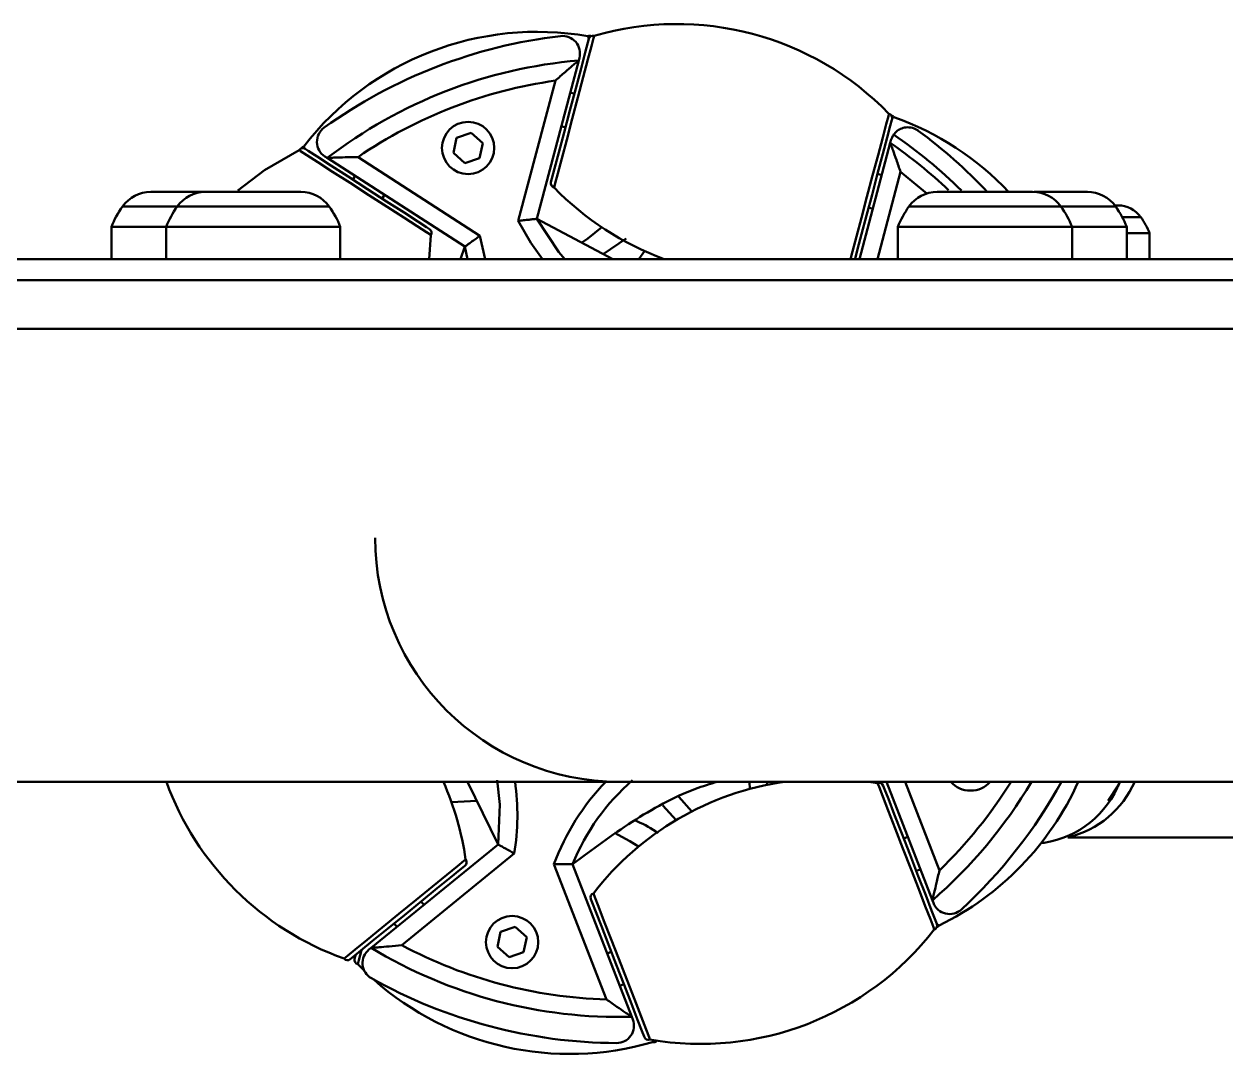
# Model space of a CAD drawing. Header units: millimetres. Extents: x 263 to 2983, y 441 to 2500.
# Drawn here: x 2013.6 to 2082.5, y 2440.5 to 2499.6 of the extents above; entities that cross this region are included whole.
import ezdxf

# ---------------------------------------------------------------- set-up
doc = ezdxf.new("R2010")
doc.units = ezdxf.units.MM
doc.header["$LTSCALE"] = 0.5
doc.layers.add('BOL', color=7, linetype='Continuous', lineweight=50)

msp = doc.modelspace()

# ---------------------------------------------------------------- linework, layer by layer
at = {"layer": 'BOL'}
for p, q in [((2045.396, 2497.498), (2042.992, 2488.413)), ((2045.396, 2497.498), (2045.437, 2497.652)), ((2041.926, 2488.294), (2044.056, 2496.342)), ((2045.149, 2495.593), (2044.909, 2495.656)), ((2039.223, 2493.343), (2038.384, 2493.062)), ((2039.886, 2492.757), (2039.223, 2493.343)), ((2044.397, 2493.723), (2044.638, 2493.659)), ((2038.384, 2493.062), (2038.207, 2492.195)), ((2039.709, 2491.889), (2039.886, 2492.757)), ((2061.516, 2486.096), (2063.281, 2492.766)), ((2063.321, 2492.919), (2063.281, 2492.766)), ((2030.83, 2491.992), (2030.964, 2491.906)), ((2032.733, 2491.955), (2039.729, 2487.443)), ((2038.207, 2492.195), (2038.87, 2491.609)), ((2038.861, 2486.813), (2030.964, 2491.906)), ((2038.87, 2491.609), (2039.709, 2491.889)), ((2032.565, 2490.874), (2032.429, 2490.664)), ((2063.874, 2491.098), (2062.55, 2486.096)), ((2062.793, 2490.924), (2062.55, 2490.988)), ((2020.833, 2489.95), (2021.188, 2489.95)), ((2021.188, 2489.95), (2023.974, 2489.95)), ((2023.974, 2489.95), (2024.115, 2489.95)), ((2024.115, 2489.95), (2027.582, 2489.95)), ((2027.582, 2489.95), (2029.453, 2489.95)), ((2065.974, 2489.95), (2067.88, 2489.95)), ((2067.88, 2489.95), (2071.324, 2489.95)), ((2071.324, 2489.95), (2071.453, 2489.95)), ((2071.547, 2489.95), (2071.83, 2489.95)), ((2071.83, 2489.95), (2074.594, 2489.95)), ((2034.11, 2489.58), (2034.245, 2489.79)), ((2076.172, 2489.179), (2076.356, 2489.179)), ((2019.209, 2489.116), (2022.35, 2489.116)), ((2022.35, 2489.116), (2028.096, 2489.116)), ((2028.096, 2489.116), (2031.078, 2489.116)), ((2062.039, 2489.055), (2062.282, 2488.991)), ((2064.35, 2489.116), (2072.871, 2489.116)), ((2072.871, 2489.116), (2073.078, 2489.116)), ((2073.078, 2489.116), (2076.219, 2489.116)), ((2076.595, 2488.512), (2077.655, 2488.512)), ((2018.573, 2487.95), (2018.573, 2486.096)), ((2018.573, 2487.95), (2021.714, 2487.95)), ((2021.714, 2487.95), (2021.714, 2486.096)), ((2021.714, 2487.95), (2028.298, 2487.95)), ((2028.298, 2487.95), (2031.714, 2487.95)), ((2031.714, 2486.096), (2031.714, 2487.95)), ((2042.992, 2488.413), (2047.357, 2486.096)), ((2063.714, 2487.95), (2063.714, 2486.096)), ((2063.714, 2487.95), (2073.477, 2487.95)), ((2073.477, 2487.95), (2073.714, 2487.95)), ((2073.714, 2486.096), (2073.714, 2487.95)), ((2073.714, 2487.95), (2076.855, 2487.95)), ((2076.855, 2486.096), (2076.855, 2487.95)), ((2036.818, 2486.096), (2036.916, 2487.472)), ((2039.729, 2487.443), (2040.034, 2486.096)), ((2048.113, 2487.281), (2046.806, 2486.388)), ((2076.855, 2487.579), (2078.164, 2487.579)), ((2078.164, 2486.096), (2078.164, 2487.579)), ((2038.62, 2486.096), (2038.861, 2486.813)), ((2039.017, 2486.096), (2038.861, 2486.813)), ((2048.853, 2486.096), (2049.177, 2486.56)), ((1512.739, 2486.096), (2400.823, 2486.096)), ((1512.739, 2484.896), (2400.823, 2484.896)), ((2092.714, 2482.096), (2002.714, 2482.096)), ((2092.714, 2456.096), (2002.714, 2456.096)), ((2040.767, 2452.502), (2039.011, 2456.096)), ((2055.218, 2455.68), (2055.201, 2456.096)), ((2056.201, 2456.096), (2056.207, 2455.916)), ((2062.555, 2456.014), (2062.04, 2456.096)), ((2065.695, 2449.289), (2063.058, 2456.096)), ((2064.13, 2456.096), (2066.1, 2451.012)), ((2051, 2453.9), (2050.234, 2454.734)), ((2051.145, 2455.233), (2051.89, 2454.392)), ((2064.284, 2452.931), (2064.053, 2452.841)), ((2073.474, 2452.896), (2087.961, 2452.896)), ((2033.482, 2446.565), (2040.767, 2452.502)), ((2041.699, 2451.971), (2035.246, 2446.712)), ((2071.951, 2452.596), (2072.113, 2452.596)), ((2046.985, 2443.606), (2043.977, 2451.369)), ((2045.05, 2451.369), (2048.445, 2442.606)), ((2064.775, 2450.976), (2065.007, 2451.066)), ((2036.509, 2449.032), (2036.35, 2449.227)), ((2065.695, 2449.289), (2065.753, 2449.141)), ((2034.8, 2447.963), (2034.959, 2447.768)), ((2040.912, 2447.481), (2040.735, 2446.614)), ((2041.751, 2447.762), (2040.912, 2447.481)), ((2042.414, 2447.175), (2041.751, 2447.762)), ((2042.237, 2446.308), (2042.414, 2447.175)), ((2033.482, 2446.565), (2033.359, 2446.465)), ((2040.735, 2446.614), (2041.398, 2446.027)), ((2041.398, 2446.027), (2042.237, 2446.308)), ((2047.268, 2446.338), (2047.034, 2446.247)), ((2032.714, 2445.623), (2033.097, 2445.24)), ((2047.757, 2444.382), (2047.991, 2444.473)), ((2048.502, 2442.458), (2048.445, 2442.606))]:
    msp.add_line(p, q, dxfattribs=at)
at = {"layer": 'BOL', "flags": 128}
for points in [[(2044.196, 2491.015), (2044.422, 2491.868), (2044.706, 2492.939), (2045.024, 2494.142), (2045.351, 2495.379), (2045.661, 2496.549), (2045.928, 2497.559), (2046.131, 2498.326), (2046.253, 2498.788), (2046.286, 2498.912)], [(2045.985, 2498.749), (2045.933, 2498.882), (2045.929, 2498.892)], [(2045.981, 2498.735), (2045.927, 2498.534), (2045.773, 2497.95), (2045.532, 2497.041), (2045.229, 2495.896), (2044.893, 2494.626), (2044.557, 2493.357), (2044.254, 2492.211), (2044.014, 2491.302), (2043.859, 2490.719), (2043.806, 2490.518)], [(2060.997, 2486.096), (2061.114, 2486.538), (2061.34, 2487.391), (2061.623, 2488.462), (2061.941, 2489.665), (2062.269, 2490.902), (2062.579, 2492.073), (2062.846, 2493.083), (2063.049, 2493.85), (2063.171, 2494.312), (2063.204, 2494.436)], [(2061.408, 2486.671), (2061.633, 2487.521), (2061.916, 2488.593), (2062.234, 2489.792), (2062.556, 2491.011), (2062.856, 2492.143), (2063.105, 2493.086), (2063.283, 2493.756), (2063.372, 2494.095), (2063.382, 2494.13)], [(2063.389, 2494.172), (2063.444, 2494.217), (2063.489, 2494.253)], [(2029.352, 2492.351), (2027.363, 2491.203), (2025.83, 2490.043)], [(2029.352, 2492.351), (2029.426, 2492.303), (2029.786, 2492.071), (2030.417, 2491.664), (2031.268, 2491.115), (2032.27, 2490.469), (2033.343, 2489.777), (2034.398, 2489.096), (2035.351, 2488.482), (2036.124, 2487.983), (2036.655, 2487.64), (2036.901, 2487.482), (2036.916, 2487.472)], [(2029.659, 2492.446), (2029.617, 2492.554), (2029.613, 2492.564)], [(2036.841, 2487.818), (2036.666, 2487.931), (2036.159, 2488.258), (2035.369, 2488.768), (2034.373, 2489.41), (2033.27, 2490.122), (2032.166, 2490.833), (2031.17, 2491.476), (2030.38, 2491.985), (2029.873, 2492.312), (2029.698, 2492.425)], [(2043.984, 2490.212), (2043.985, 2490.216), (2044.047, 2490.449), (2044.196, 2491.015)], [(2065.371, 2489.856), (2065.161, 2490.042), (2063.874, 2491.098)], [(2043.309, 2486.096), (2042.644, 2487.038), (2041.926, 2488.294)], [(2042.992, 2488.413), (2044.265, 2486.498), (2044.602, 2486.096)], [(2045.552, 2487.023), (2045.916, 2487.287), (2046.72, 2487.926)], [(2061.256, 2486.096), (2061.262, 2486.119), (2061.408, 2486.671)], [(2040.767, 2452.502), (2040.863, 2454.8), (2040.717, 2456.197)], [(2076.484, 2456.096), (2076.376, 2455.9), (2075.794, 2454.994)], [(2062.555, 2456.014), (2062.556, 2456.011), (2062.639, 2455.797)], [(2062.639, 2455.797), (2062.847, 2455.26), (2063.163, 2454.445), (2063.561, 2453.416), (2064.01, 2452.258), (2064.472, 2451.065), (2064.911, 2449.932), (2065.291, 2448.953), (2065.581, 2448.205), (2065.757, 2447.75), (2065.806, 2447.622)], [(2065.949, 2447.945), (2065.874, 2448.139), (2065.656, 2448.702), (2065.316, 2449.579), (2064.888, 2450.684), (2064.414, 2451.908), (2063.939, 2453.133), (2063.511, 2454.238), (2063.172, 2455.114), (2062.954, 2455.677), (2062.878, 2455.871)], [(2039.591, 2455.004), (2039.546, 2455.004), (2038.096, 2454.923)], [(2048.833, 2452.375), (2048.327, 2452.683), (2047.443, 2453.166)], [(2032.572, 2446.47), (2033.257, 2447.028), (2034.116, 2447.728), (2035.08, 2448.514), (2036.072, 2449.322), (2037.011, 2450.087), (2037.82, 2450.747), (2038.435, 2451.249), (2038.806, 2451.55), (2038.905, 2451.632)], [(2032.888, 2446.405), (2033.57, 2446.961), (2034.429, 2447.661), (2035.391, 2448.445), (2036.368, 2449.242), (2037.276, 2449.981), (2038.032, 2450.597), (2038.57, 2451.036), (2038.841, 2451.257), (2038.87, 2451.28)], [(2046.094, 2449.368), (2046.095, 2449.367), (2046.174, 2449.163)], [(2046.174, 2449.163), (2046.382, 2448.625), (2046.702, 2447.801), (2047.103, 2446.764), (2047.552, 2445.606), (2048.007, 2444.431), (2048.429, 2443.342), (2048.78, 2442.436), (2049.029, 2441.795), (2049.153, 2441.474), (2049.165, 2441.442)], [(2046.237, 2449.692), (2046.238, 2449.689), (2046.321, 2449.474)], [(2046.321, 2449.474), (2046.529, 2448.938), (2046.845, 2448.122), (2047.244, 2447.094), (2047.692, 2445.936), (2048.155, 2444.743), (2048.593, 2443.61), (2048.973, 2442.63), (2049.263, 2441.883), (2049.439, 2441.428), (2049.489, 2441.3)], [(2065.955, 2447.93), (2065.974, 2447.917), (2066.082, 2447.847)], [(2031.929, 2445.946), (2031.933, 2445.949), (2032.119, 2446.101), (2032.572, 2446.47)], [(2032.281, 2445.91), (2032.281, 2445.911), (2032.446, 2446.045), (2032.888, 2446.405)], [(2032.714, 2445.623), (2032.715, 2445.628), (2032.776, 2445.86), (2032.926, 2446.426)], [(2032.6, 2446.17), (2032.589, 2446.13), (2032.536, 2445.929)], [(2049.633, 2441.152), (2049.634, 2441.157), (2049.664, 2441.27)]]:
    msp.add_lwpolyline(points, dxfattribs=at)
at = {"layer": 'BOL'}
for centre in [(2039.047, 2492.476), (2041.574, 2446.894)]:
    msp.add_circle(centre, 1.5, dxfattribs=at)
for centre, radius, start, end in [((2051.034, 2482.649), 16.943, 44.08465, 106.27312), ((2043.017, 2482.201), 16.943, 80.10374, 142.29222), ((2047.714, 2470.096), 29, 96.65242, 125.70535), ((2044.47, 2497.907), 1, 345.17888, 96.65242), ((2046.02, 2498.659), 0.25, 68.56173, 111.19798), ((2046.222, 2498.671), 0.25, 75.17888, 165.17888), ((2047.714, 2470.096), 27.5, 94.83436, 127.5234), ((2047.714, 2470.096), 26.5, 97.93394, 124.42382), ((2063.14, 2494.194), 0.25, 345.17888, 75.17888), ((2063.295, 2494.095), 0.25, 39.19798, 78.85509), ((2057.775, 2478.303), 16.943, 43.425, 70.29222), ((2031.372, 2492.833), 1, 125.70535, 237.17888), ((2047.714, 2470.096), 29, 43.20479, 53.70535), ((2047.714, 2470.096), 27.5, 46.55072, 55.5234), ((2064.288, 2492.663), 1, 144.72854, 165.17888), ((2047.714, 2470.096), 28, 45.39815, 55.75173), ((2029.563, 2492.215), 0.25, 57.17888, 147.17888), ((2029.704, 2492.331), 0.25, 111.19798, 150.54494), ((2020.833, 2487.95), 2, 90, 144.30754), ((2023.974, 2487.95), 2, 90, 144.30754), ((2029.453, 2487.95), 2, 35.69246, 90), ((2044.048, 2490.454), 0.25, 165.17888, 255.17888), ((2056.154, 2501.999), 16.943, 224.08465, 249.8271), ((2065.974, 2487.95), 2, 90, 144.30754), ((2071.453, 2487.95), 2, 35.69246, 90), ((2074.594, 2487.95), 2, 35.69246, 90), ((2076.356, 2487.579), 1.6, 35.69246, 90), ((2023.573, 2485.981), 5.373, 144.30754, 158.51369), ((2026.714, 2485.981), 5.373, 144.30754, 158.51369), ((2026.714, 2485.981), 5.373, 21.48631, 35.69246), ((2068.714, 2485.981), 5.373, 144.30754, 158.51369), ((2068.714, 2485.981), 5.373, 21.48631, 35.69246), ((2071.855, 2485.981), 5.373, 21.48631, 35.69246), ((2074.164, 2486.004), 4.299, 21.48631, 35.69246), ((2036.706, 2487.608), 0.25, 327.17888, 57.17888), ((2047.714, 2470.096), 14, 180, 270), ((2037.648, 2461.894), 16.943, 200.01296, 250.27312), ((2022.131, 2449.249), 16.943, 8.08465, 23.83659), ((2028.183, 2454.179), 13.695, 350.72421, 8.0463), ((2056.816, 2446.602), 13.695, 136.11631, 159.63355), ((2056.816, 2446.602), 12.695, 130.99265, 157.94932), ((2059.638, 2439.325), 16.943, 98.15202, 142.27312), ((2047.714, 2470.096), 27.5, 310.83436, 329.39671), ((2058.628, 2463.062), 16.943, 296.10374, 335.72328), ((2047.714, 2470.096), 26.5, 313.93394, 328.10921), ((2067.884, 2457.086), 1.5, 221.28009, 318.71991), ((2047.714, 2470.096), 29, 312.65242, 331.13427), ((2071.292, 2458.05), 5.516, 278.55455, 339.24814), ((2072.19, 2458.353), 5.599, 283.63557, 336.22239), ((2062.645, 2455.781), 0.25, 21.17888, 111.17888), ((2038.712, 2451.474), 0.25, 309.17888, 39.17888), ((2046.327, 2449.459), 0.25, 111.17888, 201.17888), ((2066.685, 2449.503), 1, 201.17888, 312.65242), ((2065.716, 2447.855), 0.25, 291.17888, 21.17888), ((2065.872, 2447.983), 0.25, 284.56435, 327.19798), ((2052.406, 2457.989), 16.943, 260.08465, 322.27312), ((2033.991, 2445.689), 1, 129.17888, 240.65242), ((2047.714, 2470.096), 27.5, 238.83436, 271.5234), ((2047.714, 2470.096), 26.5, 241.93394, 268.42382), ((2032.123, 2446.104), 0.25, 219.17888, 309.17888), ((2032.778, 2445.865), 0.25, 165.19798, 255.19798), ((2047.714, 2470.096), 29, 240.65242, 269.70535), ((2044.88, 2457.415), 16.943, 228.40547, 286.29222), ((2047.57, 2442.096), 1, 269.70535, 21.17888), ((2049.398, 2441.533), 0.25, 201.17888, 291.17888), ((2049.697, 2441.394), 0.25, 255.19798, 320.29673)]:
    msp.add_arc(centre, radius, start, end, dxfattribs=at)
for points, knots in [([(2044.056, 2496.342), (2044.058, 2496.344), (2044.243, 2496.508), (2044.586, 2496.809), (2045.003, 2497.166), (2045.249, 2497.375), (2045.373, 2497.479), (2045.388, 2497.492), (2045.396, 2497.498)], [0, 0, 0, 0, 0.002987, 0.336052, 0.617228, 0.785577, 0.89236, 1, 1, 1, 1]), ([(2064.88, 2493.469), (2064.879, 2493.47), (2064.784, 2493.54), (2064.565, 2493.648), (2064.211, 2493.683), (2063.892, 2493.596), (2063.644, 2493.447), (2063.529, 2493.31), (2063.472, 2493.241)], [0, 0, 0, 0, 0.0033629, 0.2573062, 0.5259746, 0.7216546, 0.8604938, 1, 1, 1, 1]), ([(2063.874, 2491.098), (2063.873, 2491.1), (2063.792, 2491.335), (2063.644, 2491.766), (2063.458, 2492.283), (2063.347, 2492.586), (2063.291, 2492.738), (2063.284, 2492.756), (2063.281, 2492.766)], [0, 0, 0, 0, 0.002978, 0.336051, 0.617231, 0.78558, 0.892364, 1, 1, 1, 1]), ([(2032.733, 2491.955), (2032.731, 2491.955), (2032.483, 2491.952), (2032.027, 2491.943), (2031.478, 2491.926), (2031.156, 2491.914), (2030.994, 2491.908), (2030.974, 2491.907), (2030.964, 2491.906)], [0, 0, 0, 0, 0.002964, 0.336054, 0.617219, 0.785579, 0.892362, 1, 1, 1, 1]), ([(2041.926, 2488.294), (2041.929, 2488.294), (2042.031, 2488.305), (2042.249, 2488.328), (2042.549, 2488.362), (2042.795, 2488.39), (2042.96, 2488.409), (2042.981, 2488.412), (2042.992, 2488.413)], [0, 0, 0, 0, 0.004807, 0.189244, 0.404962, 0.607201, 0.803496, 1, 1, 1, 1]), ([(2039.729, 2487.443), (2039.727, 2487.441), (2039.645, 2487.381), (2039.468, 2487.251), (2039.223, 2487.073), (2039.023, 2486.928), (2038.888, 2486.831), (2038.87, 2486.819), (2038.861, 2486.813)], [0, 0, 0, 0, 0.004798, 0.189233, 0.404972, 0.607217, 0.8035, 1, 1, 1, 1]), ([(2053.346, 2456.096), (2052.93, 2455.967), (2051.209, 2455.433), (2048.389, 2453.85), (2046.172, 2452.203), (2045.05, 2451.369)], [0, 0, 0, 0, 0.1360346, 0.5626229, 1, 1, 1, 1]), ([(2048.617, 2453.874), (2048.668, 2453.855), (2049.144, 2453.675), (2049.576, 2453.4), (2049.961, 2453.155)], [0, 0, 0, 0, 0.106807, 1, 1, 1, 1]), ([(2040.767, 2452.502), (2040.776, 2452.497), (2040.795, 2452.486), (2040.94, 2452.405), (2041.156, 2452.283), (2041.418, 2452.134), (2041.608, 2452.024), (2041.697, 2451.973), (2041.699, 2451.971)], [0, 0, 0, 0, 0.1965042, 0.39278, 0.5950196, 0.8107717, 0.9952072, 1, 1, 1, 1]), ([(2045.05, 2451.369), (2045.039, 2451.369), (2045.017, 2451.369), (2044.851, 2451.37), (2044.604, 2451.371), (2044.301, 2451.37), (2044.082, 2451.369), (2043.98, 2451.369), (2043.977, 2451.369)], [0, 0, 0, 0, 0.196509, 0.392796, 0.59503, 0.810773, 0.99522, 1, 1, 1, 1]), ([(2065.695, 2449.289), (2065.698, 2449.299), (2065.702, 2449.318), (2065.741, 2449.476), (2065.818, 2449.789), (2065.945, 2450.323), (2066.046, 2450.768), (2066.1, 2451.01), (2066.1, 2451.012)], [0, 0, 0, 0, 0.107638, 0.214422, 0.382773, 0.663945, 0.997032, 1, 1, 1, 1]), ([(2033.482, 2446.565), (2033.492, 2446.566), (2033.512, 2446.567), (2033.673, 2446.578), (2033.995, 2446.602), (2034.542, 2446.646), (2034.997, 2446.688), (2035.244, 2446.712), (2035.246, 2446.712)], [0, 0, 0, 0, 0.107641, 0.214421, 0.382764, 0.663941, 0.997022, 1, 1, 1, 1]), ([(2048.445, 2442.606), (2048.436, 2442.611), (2048.42, 2442.622), (2048.285, 2442.712), (2048.017, 2442.892), (2047.564, 2443.201), (2047.189, 2443.461), (2046.987, 2443.605), (2046.985, 2443.606)], [0, 0, 0, 0, 0.107638, 0.214419, 0.382766, 0.66393, 0.997024, 1, 1, 1, 1])]:
    msp.add_open_spline(points, degree=3, knots=knots, dxfattribs=at)

doc.saveas('drawing.dxf')
